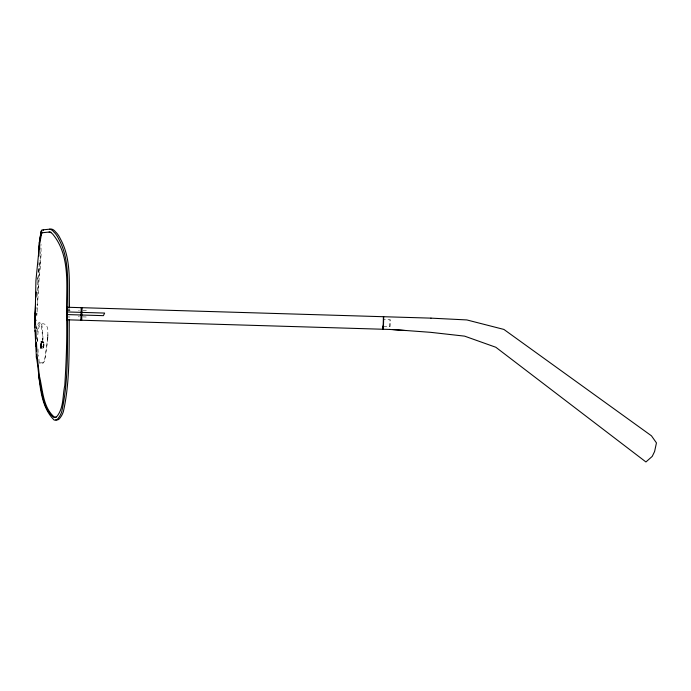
<?xml version="1.0" encoding="UTF-8"?>
<svg xmlns="http://www.w3.org/2000/svg" width="691" height="691" viewBox="0 0 691 691"><rect width="100%" height="100%" fill="white"/><g stroke="black" fill="none" stroke-linecap="round" stroke-linejoin="round"><path stroke-width="0.52" stroke-dasharray="3.46 2.59" d="M37.167 332.069C41.089 310.164 43.032 337.243 42.194 341.82C43.74 341.268 42.531 334.15 42.643 331.481C42.419 328.674 42.108 325.832 41.287 323.129C39.007 319.346 36.131 327.24 36.908 328.959M68.495 310.605L68.521 308.644M69.463 310.518L69.489 308.531M37.599 339.808L37.582 341.129L37.642 337.726M40.726 348.376L41.063 341.311L43.939 341.63L43.602 348.696L40.726 348.376L41.486 345.966M41.037 344.921L40.829 346.174L40.864 345.319M40.873 345.431L40.838 345.906L43.706 346.493L43.835 343.833L43.706 346.424M40.985 345.923C42.125 336.206 44.509 351.702 43.835 343.859M40.907 344.628L40.959 343.513L41.063 344.386M41.037 347.841L41.054 346.96L43.36 347.219L43.343 348.1L41.037 347.841L41.322 341.907L43.619 342.166L43.602 343.047L41.305 342.788L41.322 341.907M42.782 342.183L42.194 341.82M42.877 339.082L42.885 338.642M42.859 340.119L42.868 339.678M43.783 344.74L43.628 345.215M38.877 360.59C39.81 367.707 45.338 362.594 45.14 358.033L47.852 336.785M47.886 334.712L47.826 338.115M383.289 326.42L389.914 326.618L390.044 319.734L383.496 319.536M389.914 326.618L390.113 319.734M40.57 255.877L39.784 268.324A28.927 2.781 -82.7 0 1 38.869 276.771L37.159 305.077M37.133 290.876L38.048 276.858A28.927 2.781 -82.7 0 0 38.955 268.41L39.542 260.602M40.855 345.431L40.942 343.885M41.037 344.792L41.089 343.79M43.343 348.1L43.619 342.166M40.881 345.18L40.829 346.148M41.166 345.215C41.037 347.487 41.33 342.209 41.192 344.533M43.473 345.474C43.334 347.754 43.637 342.451 43.498 344.792M40.933 344.04L40.959 343.531M36.891 309.084L37.029 307.089M37.081 311.874L39.283 276.443A31.069 2.989 -82.7 0 0 40.268 267.374L41.106 254.003L40.959 244.027M36.45 315.036L36.606 313.058M36.778 315.925L37.003 312.885M38.86 264.644L39.076 261.846M36.398 320.676L36.459 319.933M37.495 277.635L37.107 280.615M43.766 345.077L43.758 345.586M68.245 310.147L70.154 310.207M78.549 310.44L79.344 310.466M82.946 310.579L88.007 310.725M78.359 316.754L79.405 316.78M82.765 316.884L87.826 317.039M68.038 316.962L69.955 317.014M41.045 342.192L43.922 342.511M41.063 341.311L41.667 342.434M37.996 348.929L38.281 356.271M36.493 325.703L36.64 329.27M37.15 338.789L37.279 341.501M37.789 352.419L37.884 354.448M40.605 251.8L40.605 253.761M37.616 340.844A61.914 60.748 -0.9 0 1 38.325 330.54C38.843 320.494 48.569 322.3 47.809 331.611A61.914 60.748 -0.9 0 1 47.169 343.971L45.157 356.711A19.383 19.011 -0.9 0 1 44.069 360.434C43.239 364.217 39.335 363.501 39.067 359.873A21.05 20.661 -0.9 0 1 38.895 359.26M38.515 268.514A31.069 2.989 -82.7 0 1 37.988 273.532"/><path stroke-width="1.04" d="M67.848 307.694C67.105 284.847 70.283 259.989 58.778 239.129A179.332 39.525 -79 0 0 53.881 232.046A188.79 30.819 -80.1 0 0 49.527 229.196M69.506 307.538C68.763 284.692 71.942 259.825 60.437 238.974A179.332 39.525 -79 0 0 55.53 231.882A188.79 30.819 -80.1 0 0 51.186 229.041L41.944 229.922L41.201 231.027A149.912 1.062 -78.8 0 1 40.95 232.66L40.57 234.914M38.912 256.041L38.756 246.376L40.709 233.86A143.236 8.111 -80 0 1 41.434 232.824L49.89 231.986A184.834 30.179 -80.1 0 1 51.03 232.271M35.094 320.797L35.906 280.727L39.637 243.102M35.466 317.091L35.578 324.71M67.018 319.795L67.373 307.253M66.872 314.56L66.949 311.943M80.838 320.209L81.218 307.668M81.702 320.235L82.074 307.694M382.857 329.244L382.944 326.109M383.142 329.253L383.229 326.117M36.26 291.982L35.992 297.113M35.569 304.221L34.55 320.849L35.129 331.628M39.232 243.146L40.415 235.804M35.569 309.991L35.276 314.06M34.8 320.088L34.939 327.854M39.672 245.279L39.715 249.071M41.114 232.642L40.743 235.346M40.415 237.566L40.121 239.578M41.106 236.037L40.553 239.216M40.406 240.071L39.871 243.025M40.838 235.691L41.028 234.646M40.916 234.111L41.123 233.299L40.95 233.826M41.495 231.822L41.633 231.26L41.365 231.744M41.166 232.211L41.633 231.26L41.287 231.891M41.184 232.098L41.633 231.26M43.075 230.449L43.602 229.766M42.298 232.712L42.263 232.746A143.236 8.111 -80 0 0 41.538 233.774L41.391 234.249A143.961 1.019 -78.8 0 1 41.21 235.372M431.003 318.136L67.079 307.245L66.975 308.799L66.811 311.935L104.635 313.066L103.434 315.657L66.725 314.56L66.707 319.786L389.862 329.452M430.908 318.136L466.831 319.933L503.894 329.426L651.458 435.814L656.45 442.888L654.593 451.525L652.235 456.388L645.93 461.959L495.836 347.262L464.594 336.137L430.493 332.319L392.782 329.538M389.689 329.443L405.963 330.557M38.48 375.723C41.978 389.525 41.883 407.414 53.596 417.234A109.921 18.467 77.9 0 0 58.061 414.876C63.857 406.23 62.587 395.261 64.79 385.492C66.163 362.965 67.131 340.352 66.621 317.774C65.662 290.445 71.734 257.985 53.311 234.845A184.834 30.179 -80.1 0 0 49.061 232.064M35.69 343.824L35.785 346.312L35.751 345.863M35.863 330.272L36.295 338.918M36.45 342.114L36.908 351.486M37.064 354.526L39.309 375.645C42.807 389.439 42.712 407.327 54.425 417.157A109.921 18.467 77.9 0 0 56.282 417.157M35.034 330.35L36.442 358.258M36.329 356.634C40.268 377.165 38.16 404.105 54.097 419.998A113.583 19.08 77.9 0 0 58.234 418.288L58.735 417.563A107.71 24.479 76.7 0 0 61.706 411.784C68.469 381.648 67.286 350.38 67.649 319.665M69.307 319.51C68.936 350.225 70.128 381.492 63.365 411.629A107.71 24.479 76.7 0 1 60.393 417.407L59.892 418.141A113.583 19.08 77.9 0 1 55.755 419.852M383.03 329.244A68.884 8.387 -88.3 0 0 383.22 324.027L383.298 321.401A68.832 8.378 -88.3 0 0 383.401 316.703M383.686 316.711A68.832 8.378 -88.3 0 1 383.583 321.41L383.505 324.036A68.884 8.387 -88.3 0 1 383.315 329.253"/></g></svg>
